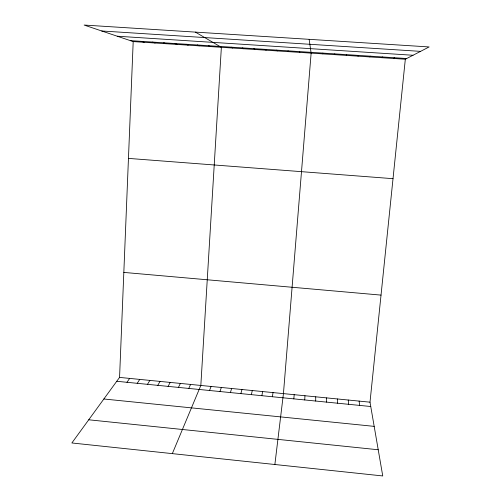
<?xml version="1.0" encoding="UTF-8"?>
<svg xmlns="http://www.w3.org/2000/svg" width="501" height="501" viewBox="0 0 501 501"><rect width="100%" height="100%" fill="white"/><g stroke="black" fill="none" stroke-linecap="round" stroke-linejoin="round"><path stroke-width="0.75" d="M315.686 401.044L315.724 396.811M405.322 59.231L370.001 402.178L382.751 475.95L71.862 442.972L119.564 377.41L133.197 41.589L84.105 25.05L429.138 46.944L405.322 59.231L133.197 41.589M304.746 399.955L304.94 395.746M293.83 398.871L294.181 394.682M322.813 53.883L322.876 53.093M274.867 464.508L283.441 393.617L311.134 53.125L309.148 39.328M272.381 396.742L273.039 392.59M261.854 395.696L262.656 391.563M251.352 394.65L252.297 390.536M240.862 393.611L241.964 389.515M230.404 392.571L231.644 388.494M334.518 54.64L334.768 53.864M219.964 391.531L221.354 387.473M209.543 390.498L211.078 386.459M172.325 453.63L200.826 385.444L221.373 47.307L195.352 32.108M188.771 388.432L190.593 384.43M178.419 387.405L180.385 383.422M168.085 386.377L170.196 382.413M346.247 55.398L346.686 54.64M157.777 385.357L160.026 381.411M147.488 384.33L149.88 380.403M137.218 383.315L139.754 379.401M126.972 382.294L129.646 378.405M358.008 56.162L358.628 55.411M369.794 56.926L370.602 56.187M381.605 57.69L382.601 56.964M393.448 58.46L394.631 57.74M101.69 30.974L420.564 51.365M117.247 36.216L413.018 55.26M130.354 40.631L406.693 58.523M128.456 158.397L393.016 178.682M123.828 272.412L381.029 295.108M119.564 377.41L370.001 402.178M116.746 381.28L370.753 406.511M103.857 398.996L374.184 426.37M88.727 419.788L378.224 449.76M141.451 41.351L144.131 42.303M152.58 42.071L155.091 43.011M163.733 42.792L166.075 43.725M174.905 43.518L177.085 44.439M186.109 44.245L188.119 45.153M197.338 44.971L199.179 45.867M208.585 45.697L210.263 46.587M231.168 47.163L232.502 48.027M242.497 47.896L243.661 48.754M253.857 48.628L254.84 49.474M265.236 49.367L266.05 50.2M276.64 50.106L277.285 50.933M288.075 50.845L288.538 51.659M299.535 51.584L299.823 52.392M359.098 401.101L359.687 405.415M348.22 400.023L348.652 404.32M337.367 398.953L337.643 403.224M326.533 397.882L326.652 402.134"/></g></svg>
